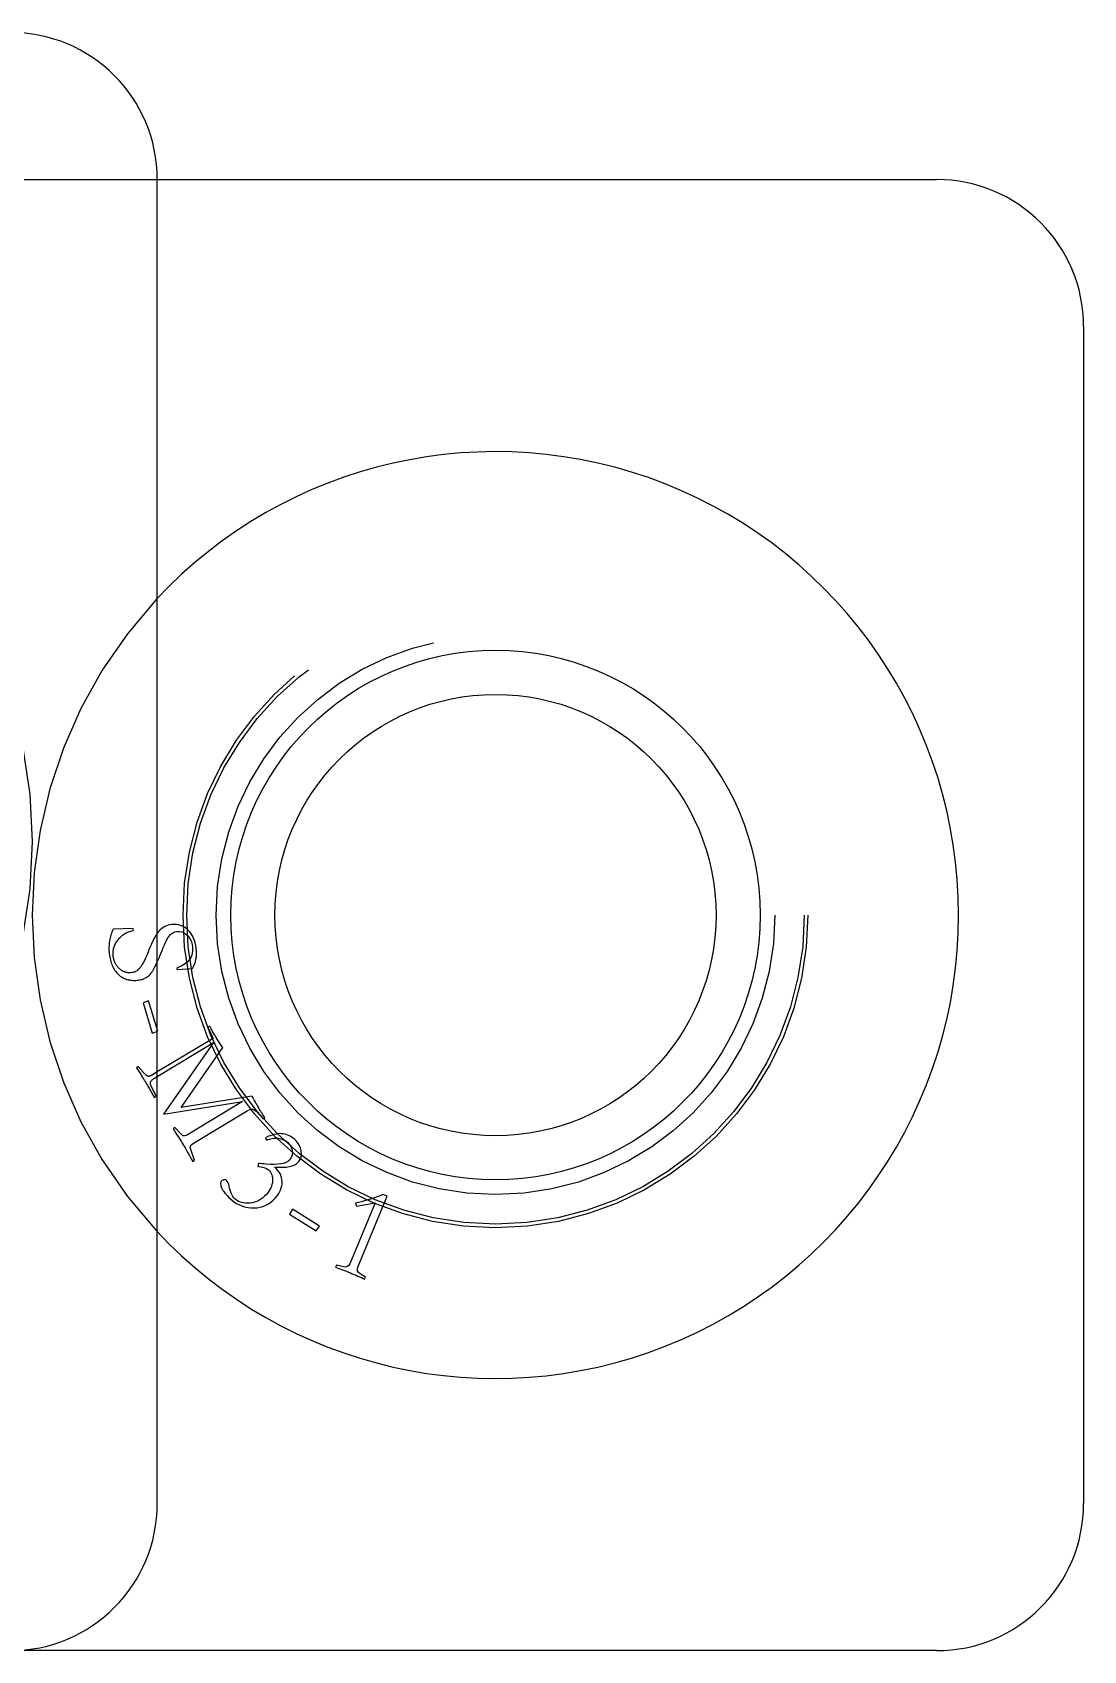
# Model space of a CAD drawing. Header units: millimetres. Extents: x 0 to 8948, y -1340 to 1100.
# Drawn here: x 4638.11 to 4645.26, y 597.61 to 608.61 of the extents above; entities that cross this region are included whole.
import ezdxf

# ---------------------------------------------------------------- set-up
doc = ezdxf.new("R2010")
doc.units = ezdxf.units.MM
doc.header["$LTSCALE"] = 85.25
doc.linetypes.add('HIDDEN', pattern=[0.2, 0.1, -0.1])
doc.layers.get('0').update_dxf_attribs({"linetype": 'CONTINUOUS'})
doc.layers.add('02___PRT_ALL_AXES', color=7, linetype='CONTINUOUS')
doc.layers.add('DEFAULT_2', color=8, linetype='HIDDEN')

msp = doc.modelspace()

# ---------------------------------------------------------------- linework, layer by layer
at = {"color": 7, "linetype": 'Continuous'}
for p, q in [((4638.959, 607.614), (4644.259, 607.614)), ((4645.259, 606.614), (4645.259, 598.614)), ((4639.095, 602.244), (4639.094, 602.256)), ((4639.094, 602.244), (4639.198, 602.251)), ((4639.316, 601.859), (4639.303, 601.852)), ((4639.303, 601.852), (4639.338, 601.776)), ((4639.338, 601.776), (4638.959, 601.548)), ((4638.959, 601.517), (4639.342, 601.748)), ((4639.342, 601.748), (4639.002, 601.26)), ((4639.122, 601.307), (4639.404, 601.713)), ((4639.603, 601.383), (4639.122, 601.307)), ((4639.002, 601.26), (4639.538, 601.346)), ((4639.538, 601.346), (4639.175, 601.127)), ((4639.216, 601.07), (4639.57, 601.283)), ((4639.64, 601.271), (4639.679, 601.229)), ((4639.079, 601.17), (4639.066, 601.162)), ((4639.116, 601.129), (4639.079, 601.17)), ((4639.679, 601.229), (4639.691, 601.236)), ((4639.695, 601.101), (4639.701, 601.083)), ((4639.213, 600.947), (4639.186, 601.021)), ((4639.2, 600.939), (4639.213, 600.947)), ((4639.647, 600.925), (4639.643, 600.905)), ((4639.412, 600.815), (4639.395, 600.808)), ((4640.523, 600.703), (4640.495, 600.714)), ((4639.878, 600.614), (4639.858, 600.581)), ((4640.061, 600.5), (4639.878, 600.614)), ((4640.44, 600.658), (4640.268, 600.244)), ((4640.308, 600.656), (4640.313, 600.635)), ((4640.313, 600.635), (4640.44, 600.658)), ((4640.323, 600.221), (4640.523, 600.703)), ((4639.858, 600.581), (4640.04, 600.467)), ((4640.04, 600.467), (4640.061, 600.5)), ((4640.178, 600.234), (4640.172, 600.22)), ((4640.225, 600.223), (4640.178, 600.234)), ((4640.374, 600.152), (4640.338, 600.175)), ((4640.369, 600.139), (4640.374, 600.152)), ((4644.259, 597.614), (4637.959, 597.614))]:
    msp.add_line(p, q, dxfattribs=at)
at = {"color": 3, "linetype": 'Continuous'}
msp.add_line((4638.959, 598.614), (4638.959, 607.614), dxfattribs=at)
at = {"color": 7, "linetype": 'Continuous'}
for radius in [1.8, 1.5]:
    msp.add_circle((4641.259, 602.614), radius, dxfattribs=at)
at = {"color": 3, "linetype": 'Continuous'}
for centre, start, end in [((4637.959, 607.614), 0, 90), ((4637.959, 598.614), 270, 0)]:
    msp.add_arc(centre, 1, start, end, dxfattribs=at)
at = {"color": 7, "linetype": 'Continuous'}
for centre, radius, start, end in [((4644.259, 606.614), 1, 0, 90), ((4641.259, 602.614), 3.15, 222.9582, 137.0427), ((4640.878, 602.047), 1.438, 207.5366, 211.0898), ((4644.259, 598.614), 1, 270, 0)]:
    msp.add_arc(centre, radius, start, end, dxfattribs=at)
for points in [[(4639.058, 602.55), (4639.023, 602.546), (4638.994, 602.531), (4638.97, 602.504)], [(4638.983, 602.353), (4639.006, 602.412), (4639.024, 602.451), (4639.039, 602.471)], [(4639.039, 602.471), (4639.054, 602.491), (4639.072, 602.501), (4639.092, 602.503)], [(4639.169, 602.512), (4639.137, 602.542), (4639.1, 602.554), (4639.058, 602.55)], [(4639.092, 602.503), (4639.117, 602.506), (4639.14, 602.498), (4639.161, 602.478)], [(4639.161, 602.478), (4639.182, 602.458), (4639.195, 602.431), (4639.198, 602.399)], [(4639.224, 602.387), (4639.218, 602.44), (4639.199, 602.482), (4639.169, 602.512)], [(4639.198, 602.399), (4639.205, 602.33), (4639.171, 602.283), (4639.094, 602.256)], [(4639.198, 602.251), (4639.221, 602.289), (4639.23, 602.334), (4639.224, 602.387)], [(4638.959, 602.297), (4638.967, 602.314), (4638.975, 602.332), (4638.983, 602.353)], [(4639.359, 601.783), (4639.334, 601.824), (4639.319, 601.85), (4639.316, 601.859)], [(4639.404, 601.713), (4639.395, 601.725), (4639.379, 601.749), (4639.359, 601.783)], [(4639.57, 601.283), (4639.584, 601.292), (4639.597, 601.296), (4639.607, 601.294)], [(4639.607, 601.294), (4639.616, 601.292), (4639.627, 601.285), (4639.64, 601.271)], [(4639.691, 601.236), (4639.677, 601.257), (4639.662, 601.28), (4639.647, 601.305)], [(4639.066, 601.162), (4639.093, 601.121), (4639.116, 601.085), (4639.136, 601.052)], [(4639.141, 601.113), (4639.134, 601.113), (4639.126, 601.118), (4639.116, 601.129)], [(4639.136, 601.052), (4639.15, 601.028), (4639.172, 600.99), (4639.2, 600.939)], [(4639.175, 601.127), (4639.159, 601.117), (4639.148, 601.113), (4639.141, 601.113)], [(4639.186, 601.021), (4639.182, 601.031), (4639.182, 601.04), (4639.186, 601.046)], [(4639.186, 601.046), (4639.189, 601.053), (4639.2, 601.06), (4639.216, 601.07)], [(4639.804, 601.128), (4639.772, 601.13), (4639.736, 601.121), (4639.695, 601.101)], [(4639.701, 601.083), (4639.728, 601.096), (4639.755, 601.101), (4639.78, 601.097)], [(4639.78, 601.097), (4639.806, 601.093), (4639.829, 601.084), (4639.847, 601.068)], [(4639.894, 601.088), (4639.866, 601.113), (4639.836, 601.126), (4639.804, 601.128)], [(4639.847, 601.068), (4639.865, 601.051), (4639.875, 601.031), (4639.877, 601.009)], [(4639.938, 601.009), (4639.934, 601.039), (4639.919, 601.065), (4639.894, 601.088)], [(4639.856, 600.948), (4639.833, 600.922), (4639.781, 600.914), (4639.699, 600.922)], [(4639.877, 601.009), (4639.88, 600.987), (4639.873, 600.966), (4639.856, 600.948)], [(4639.858, 600.904), (4639.884, 600.909), (4639.905, 600.92), (4639.921, 600.938)], [(4639.921, 600.938), (4639.937, 600.955), (4639.942, 600.979), (4639.938, 601.009)], [(4639.643, 600.905), (4639.674, 600.904), (4639.698, 600.897), (4639.715, 600.882)], [(4639.699, 600.922), (4639.681, 600.924), (4639.663, 600.925), (4639.647, 600.925)], [(4639.715, 600.882), (4639.737, 600.863), (4639.746, 600.837), (4639.743, 600.806)], [(4639.755, 600.902), (4639.797, 600.898), (4639.831, 600.899), (4639.858, 600.904)], [(4639.808, 600.802), (4639.807, 600.842), (4639.789, 600.875), (4639.755, 600.902)], [(4639.395, 600.808), (4639.386, 600.798), (4639.386, 600.782), (4639.396, 600.76)], [(4639.396, 600.76), (4639.406, 600.738), (4639.426, 600.713), (4639.457, 600.685)], [(4639.432, 600.808), (4639.426, 600.813), (4639.42, 600.815), (4639.412, 600.815)], [(4639.448, 600.772), (4639.444, 600.789), (4639.439, 600.801), (4639.432, 600.808)], [(4639.486, 600.686), (4639.468, 600.702), (4639.455, 600.731), (4639.448, 600.772)], [(4639.701, 600.715), (4639.67, 600.681), (4639.633, 600.661), (4639.59, 600.656)], [(4639.743, 600.806), (4639.74, 600.774), (4639.726, 600.744), (4639.701, 600.715)], [(4639.763, 600.692), (4639.793, 600.726), (4639.808, 600.763), (4639.808, 600.802)], [(4640.495, 600.714), (4640.419, 600.685), (4640.357, 600.665), (4640.308, 600.656)], [(4639.457, 600.685), (4639.505, 600.642), (4639.558, 600.621), (4639.617, 600.623)], [(4639.59, 600.656), (4639.547, 600.651), (4639.513, 600.662), (4639.486, 600.686)], [(4639.617, 600.623), (4639.674, 600.625), (4639.723, 600.648), (4639.763, 600.692)], [(4640.172, 600.22), (4640.201, 600.21), (4640.235, 600.197), (4640.272, 600.182)], [(4640.268, 600.244), (4640.26, 600.225), (4640.245, 600.218), (4640.225, 600.223)], [(4640.272, 600.182), (4640.308, 600.167), (4640.34, 600.153), (4640.369, 600.139)], [(4640.338, 600.175), (4640.32, 600.187), (4640.315, 600.201), (4640.323, 600.221)]]:
    msp.add_open_spline(points, degree=3, dxfattribs=at)
at = {"layer": '02___PRT_ALL_AXES', "color": 8, "linetype": 'HIDDEN'}
msp.add_circle((4641.259, 602.614), 2.1, dxfattribs=at)
at = {"layer": 'DEFAULT_2', "color": 8, "linetype": 'HIDDEN'}
for p, q in [((4635.259, 607.614), (4638.959, 607.614)), ((4638.793, 602.523), (4638.658, 602.518)), ((4638.793, 602.523), (4638.795, 602.51)), ((4638.899, 602.03), (4638.862, 602.018)), ((4638.862, 602.018), (4638.925, 601.812)), ((4638.962, 601.824), (4638.899, 602.03)), ((4638.925, 601.812), (4638.962, 601.824)), ((4638.829, 601.584), (4638.817, 601.576)), ((4638.863, 601.546), (4638.829, 601.584)), ((4638.959, 601.548), (4638.926, 601.528)), ((4638.94, 601.505), (4638.959, 601.517)), ((4638.951, 601.382), (4638.915, 601.459)), ((4638.938, 601.375), (4638.951, 601.382))]:
    msp.add_line(p, q, dxfattribs=at)
for centre, radius in [((4634.959, 603.114), 3.15), ((4641.259, 602.614), 2.125), ((4641.259, 602.614), 1.9)]:
    msp.add_circle(centre, radius, dxfattribs=at)
msp.add_arc((4641.259, 602.614), 3.15, 137.0427, 222.9582, dxfattribs=at)
for points in [[(4638.658, 602.518), (4638.635, 602.467), (4638.626, 602.412), (4638.632, 602.353)], [(4638.69, 602.444), (4638.716, 602.478), (4638.75, 602.5), (4638.795, 602.51)], [(4638.959, 602.49), (4638.938, 602.461), (4638.918, 602.419), (4638.896, 602.363)], [(4638.97, 602.504), (4638.966, 602.499), (4638.963, 602.495), (4638.959, 602.49)], [(4638.659, 602.337), (4638.655, 602.375), (4638.665, 602.41), (4638.69, 602.444)], [(4638.896, 602.363), (4638.877, 602.315), (4638.86, 602.281), (4638.844, 602.259)], [(4638.632, 602.353), (4638.639, 602.29), (4638.66, 602.243), (4638.694, 602.211)], [(4638.7, 602.251), (4638.676, 602.273), (4638.663, 602.302), (4638.659, 602.337)], [(4638.78, 602.222), (4638.75, 602.219), (4638.724, 602.229), (4638.7, 602.251)], [(4638.844, 602.259), (4638.828, 602.237), (4638.806, 602.225), (4638.78, 602.222)], [(4638.918, 602.221), (4638.931, 602.239), (4638.945, 602.264), (4638.959, 602.297)], [(4638.694, 602.211), (4638.729, 602.179), (4638.772, 602.166), (4638.823, 602.171)], [(4638.823, 602.171), (4638.866, 602.176), (4638.898, 602.193), (4638.918, 602.221)], [(4638.817, 601.576), (4638.843, 601.537), (4638.864, 601.503), (4638.88, 601.477)], [(4638.896, 601.518), (4638.889, 601.519), (4638.878, 601.529), (4638.863, 601.546)], [(4638.926, 601.528), (4638.914, 601.52), (4638.903, 601.517), (4638.896, 601.518)], [(4638.915, 601.459), (4638.907, 601.475), (4638.915, 601.49), (4638.94, 601.505)], [(4638.88, 601.477), (4638.901, 601.441), (4638.921, 601.407), (4638.938, 601.375)]]:
    msp.add_open_spline(points, degree=3, dxfattribs=at)

doc.saveas('drawing.dxf')
